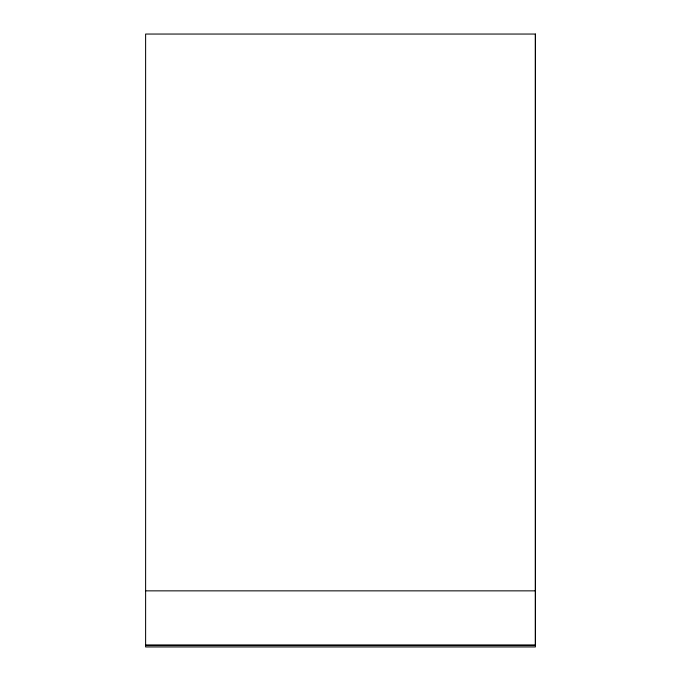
<?xml version="1.0" encoding="UTF-8"?>
<svg xmlns="http://www.w3.org/2000/svg" width="681" height="681" viewBox="0 0 681 681"><rect width="100%" height="100%" fill="white"/><g stroke="black" fill="none" stroke-linecap="round" stroke-linejoin="round"><path stroke-width="1.02" d="M145.615 644.933L535.385 644.933L535.385 34.05L145.615 34.05L145.615 646.95L535.385 646.95L535.385 34.05M145.615 590.853L535.385 590.853M145.615 645.545L535.385 645.545"/></g></svg>
